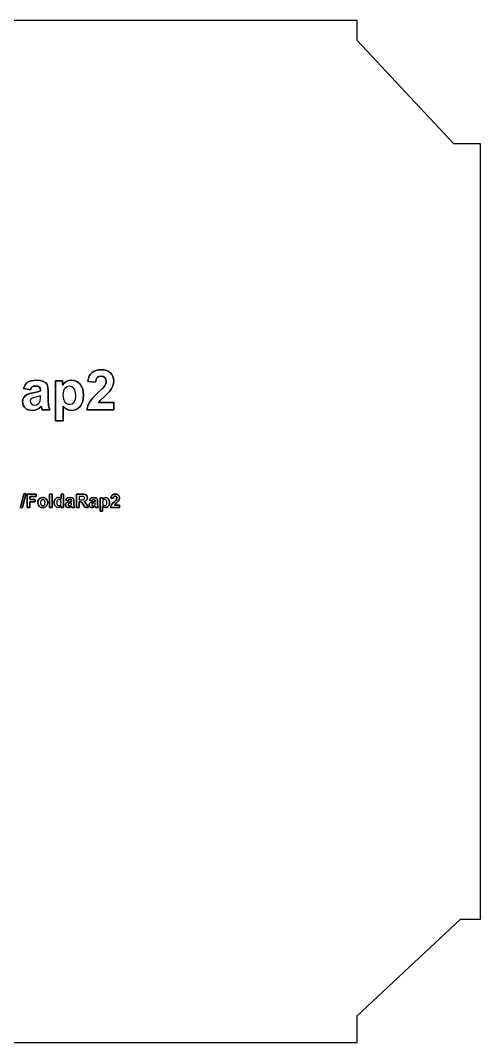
# Model space of a CAD drawing. Header units: metres. Extents: x 2427 to 2743, y 93 to 409.
# Drawn here: x 2600.8 to 2743.2, y 92.7 to 409.2 of the extents above; entities that cross this region are included whole.
import ezdxf

# ---------------------------------------------------------------- set-up
doc = ezdxf.new("R2010")
doc.units = ezdxf.units.M

msp = doc.modelspace()

# ---------------------------------------------------------------- linework, layer by layer
at = {"layer": 'Layer0'}
for p, q in [((2614.1, 294.45, 0), (2613.96, 293.3, 0)), ((2614.28, 294.91, 0), (2614.1, 294.45, 0)), ((2614.53, 295.28, 0), (2614.28, 294.91, 0)), ((2615.17, 295.78, 0), (2614.53, 295.28, 0)), ((2615.96, 295.95, 0), (2615.17, 295.78, 0)), ((2616.73, 295.78, 0), (2615.96, 295.95, 0)), ((2617.36, 295.27, 0), (2616.73, 295.78, 0)), ((2617.61, 294.88, 0), (2617.36, 295.27, 0)), ((2617.78, 294.41, 0), (2617.61, 294.88, 0)), ((2617.92, 293.18, 0), (2617.78, 294.41, 0)), ((2603.96, 291.83, 0), (2603.85, 291.37, 0)), ((2603.85, 291.37, 0), (2603.94, 290.91, 0)), ((2604.31, 292.2, 0), (2603.96, 291.83, 0)), ((2604.78, 292.4, 0), (2604.31, 292.2, 0)), ((2605.6, 292.61, 0), (2604.78, 292.4, 0)), ((2607.03, 292.97, 0), (2605.6, 292.61, 0)), ((2606.73, 290.93, 0), (2606.94, 291.35, 0)), ((2606.94, 291.35, 0), (2607.03, 292.5, 0)), ((2607.03, 292.5, 0), (2607.03, 292.97, 0)), ((2613.96, 293.3, 0), (2614.1, 291.99, 0)), ((2614.1, 291.99, 0), (2614.29, 291.49, 0)), ((2614.29, 291.49, 0), (2614.55, 291.08, 0)), ((2617.38, 291.02, 0), (2617.62, 291.4, 0)), ((2617.62, 291.4, 0), (2617.79, 291.89, 0)), ((2617.79, 291.89, 0), (2617.92, 293.18, 0)), ((2603.94, 290.91, 0), (2604.22, 290.51, 0)), ((2604.22, 290.51, 0), (2604.64, 290.24, 0)), ((2604.64, 290.24, 0), (2605.16, 290.15, 0)), ((2605.16, 290.15, 0), (2605.78, 290.25, 0)), ((2605.78, 290.25, 0), (2606.38, 290.57, 0)), ((2606.38, 290.57, 0), (2606.73, 290.93, 0)), ((2614.55, 291.08, 0), (2615.21, 290.54, 0)), ((2615.21, 290.54, 0), (2615.59, 290.4, 0)), ((2615.59, 290.4, 0), (2616.01, 290.36, 0)), ((2616.01, 290.36, 0), (2616.76, 290.52, 0)), ((2616.76, 290.52, 0), (2617.38, 291.02, 0)), ((2619.62, 261.86, 0), (2618.98, 261.86, 0)), ((2618.98, 261.86, 0), (2618.98, 260.81, 0)), ((2618.98, 260.81, 0), (2619.59, 260.81, 0)), ((2619.59, 260.81, 0), (2620.07, 260.83, 0)), ((2620.23, 261.84, 0), (2619.62, 261.86, 0)), ((2620.07, 260.83, 0), (2620.33, 260.86, 0)), ((2620.41, 261.78, 0), (2620.23, 261.84, 0)), ((2620.33, 260.86, 0), (2620.47, 260.93, 0)), ((2620.54, 261.68, 0), (2620.41, 261.78, 0)), ((2620.47, 260.93, 0), (2620.57, 261.04, 0)), ((2620.62, 261.53, 0), (2620.54, 261.68, 0)), ((2620.57, 261.04, 0), (2620.63, 261.18, 0)), ((2620.65, 261.35, 0), (2620.62, 261.53, 0)), ((2620.63, 261.18, 0), (2620.65, 261.35, 0)), ((2623.02, 259.61, 0), (2622.9, 259.49, 0)), ((2623.17, 259.68, 0), (2623.02, 259.61, 0)), ((2623.45, 259.75, 0), (2623.17, 259.68, 0)), ((2623.93, 259.87, 0), (2623.45, 259.75, 0)), ((2623.89, 259.33, 0), (2623.93, 259.71, 0)), ((2623.93, 259.71, 0), (2623.93, 259.87, 0)), ((2626.28, 260.36, 0), (2626.23, 259.98, 0)), ((2626.23, 259.98, 0), (2626.28, 259.54, 0)), ((2626.34, 260.52, 0), (2626.28, 260.36, 0)), ((2626.28, 259.54, 0), (2626.34, 259.38, 0)), ((2626.42, 260.64, 0), (2626.34, 260.52, 0)), ((2626.64, 260.81, 0), (2626.42, 260.64, 0)), ((2626.9, 260.86, 0), (2626.64, 260.81, 0)), ((2627.16, 260.81, 0), (2626.9, 260.86, 0)), ((2627.37, 260.64, 0), (2627.16, 260.81, 0)), ((2627.45, 260.51, 0), (2627.37, 260.64, 0)), ((2627.51, 260.35, 0), (2627.45, 260.51, 0)), ((2627.55, 259.94, 0), (2627.51, 260.35, 0)), ((2627.51, 259.51, 0), (2627.55, 259.94, 0)), ((2622.9, 259.49, 0), (2622.86, 259.34, 0)), ((2622.86, 259.34, 0), (2622.89, 259.18, 0)), ((2622.89, 259.18, 0), (2622.99, 259.05, 0)), ((2622.99, 259.05, 0), (2623.13, 258.96, 0)), ((2623.13, 258.96, 0), (2623.3, 258.93, 0)), ((2623.3, 258.93, 0), (2623.51, 258.96, 0)), ((2623.51, 258.96, 0), (2623.71, 259.07, 0)), ((2623.71, 259.07, 0), (2623.82, 259.19, 0)), ((2623.82, 259.19, 0), (2623.89, 259.33, 0)), ((2626.34, 259.38, 0), (2626.43, 259.24, 0)), ((2626.43, 259.24, 0), (2626.65, 259.06, 0)), ((2626.65, 259.06, 0), (2626.78, 259.01, 0)), ((2626.78, 259.01, 0), (2626.92, 259, 0)), ((2626.92, 259, 0), (2627.17, 259.05, 0)), ((2627.17, 259.05, 0), (2627.37, 259.22, 0)), ((2627.37, 259.22, 0), (2627.45, 259.35, 0)), ((2627.45, 259.35, 0), (2627.51, 259.51, 0))]:
    msp.add_line(p, q, dxfattribs=at)
for points in [[(2426.74, 370.98, 0), (2426.74, 130.98, 0), (2434.99, 130.98, 0), (2464.99, 98.98, 0), (2464.99, 92.73, 0), (2704.99, 92.73, 0), (2704.99, 100.98, 0), (2736.99, 130.98, 0), (2743.24, 130.98, 0), (2743.24, 370.98, 0), (2734.99, 370.98, 0), (2704.99, 402.98, 0), (2704.99, 409.23, 0), (2464.99, 409.23, 0), (2464.99, 400.98, 0), (2432.99, 370.98, 0), (2426.74, 370.98, 0)], [(2627.19, 296.75, 0), (2626.82, 296.02, 0), (2626.15, 295.25, 0), (2624.86, 294, 0), (2623.2, 292.34, 0), (2622.2, 291.04, 0), (2621.67, 289.9, 0), (2621.4, 288.69, 0), (2629.68, 288.69, 0), (2629.68, 290.88, 0), (2624.99, 290.88, 0), (2625.47, 291.54, 0), (2626.89, 292.9, 0), (2628.43, 294.47, 0), (2628.99, 295.28, 0), (2629.38, 296.05, 0), (2629.6, 296.82, 0), (2629.68, 297.63, 0), (2629.61, 298.33, 0), (2629.42, 298.98, 0), (2629.09, 299.56, 0), (2628.64, 300.08, 0), (2628.07, 300.51, 0), (2627.4, 300.82, 0), (2626.63, 301, 0), (2625.77, 301.06, 0), (2624.97, 301.01, 0), (2624.24, 300.85, 0), (2623.58, 300.59, 0), (2622.99, 300.21, 0), (2622.5, 299.72, 0), (2622.11, 299.09, 0), (2621.84, 298.32, 0), (2621.67, 297.41, 0), (2624.03, 297.18, 0), (2624.19, 298.07, 0), (2624.53, 298.66, 0), (2625.05, 298.99, 0), (2625.71, 299.1, 0), (2626.38, 299, 0), (2626.88, 298.68, 0), (2627.2, 298.16, 0), (2627.31, 297.46, 0), (2627.19, 296.75, 0)], [(2626.82, 296.02, 0), (2627.19, 296.75, 0), (2627.31, 297.46, 0), (2627.2, 298.16, 0), (2626.88, 298.68, 0), (2626.38, 299, 0), (2625.71, 299.1, 0), (2625.05, 298.99, 0), (2624.53, 298.66, 0), (2624.19, 298.07, 0), (2624.03, 297.18, 0), (2621.67, 297.41, 0), (2621.84, 298.32, 0), (2622.11, 299.09, 0), (2622.5, 299.72, 0), (2622.99, 300.21, 0), (2623.58, 300.59, 0), (2624.24, 300.85, 0), (2624.97, 301.01, 0), (2625.77, 301.06, 0), (2626.63, 301, 0), (2627.4, 300.82, 0), (2628.07, 300.51, 0), (2628.64, 300.08, 0), (2629.09, 299.56, 0), (2629.42, 298.98, 0), (2629.61, 298.33, 0), (2629.68, 297.63, 0), (2629.6, 296.82, 0), (2629.38, 296.05, 0), (2628.99, 295.28, 0), (2628.43, 294.47, 0), (2626.89, 292.9, 0), (2625.47, 291.54, 0), (2624.99, 290.88, 0), (2629.68, 290.88, 0), (2629.68, 288.69, 0), (2621.4, 288.69, 0), (2621.67, 289.9, 0), (2622.2, 291.04, 0), (2623.2, 292.34, 0), (2624.86, 294, 0), (2626.15, 295.25, 0), (2626.82, 296.02, 0)], [(2604.44, 295.76, 0), (2604.87, 295.95, 0), (2605.43, 296.01, 0), (2606.21, 295.94, 0), (2606.7, 295.72, 0), (2606.95, 295.33, 0), (2607.03, 294.75, 0), (2607.03, 294.51, 0), (2606.14, 294.23, 0), (2604.74, 293.93, 0), (2603.66, 293.68, 0), (2602.86, 293.38, 0), (2602.28, 293, 0), (2601.85, 292.47, 0), (2601.58, 291.84, 0), (2601.48, 291.12, 0), (2601.53, 290.58, 0), (2601.68, 290.08, 0), (2601.93, 289.63, 0), (2602.28, 289.23, 0), (2602.71, 288.91, 0), (2603.22, 288.67, 0), (2603.8, 288.53, 0), (2604.45, 288.48, 0), (2605.21, 288.56, 0), (2605.92, 288.78, 0), (2606.59, 289.15, 0), (2607.22, 289.66, 0), (2607.3, 289.38, 0), (2607.53, 288.69, 0), (2609.87, 288.69, 0), (2609.44, 289.88, 0), (2609.33, 291.62, 0), (2609.36, 294.38, 0), (2609.28, 295.68, 0), (2609.04, 296.49, 0), (2608.61, 297.02, 0), (2607.95, 297.44, 0), (2606.98, 297.72, 0), (2605.6, 297.82, 0), (2604.07, 297.66, 0), (2603.47, 297.47, 0), (2602.97, 297.2, 0), (2602.56, 296.84, 0), (2602.22, 296.41, 0), (2601.73, 295.28, 0), (2603.87, 294.89, 0), (2604.13, 295.42, 0), (2604.44, 295.76, 0)], [(2604.87, 295.95, 0), (2604.44, 295.76, 0), (2604.13, 295.42, 0), (2603.87, 294.89, 0), (2601.73, 295.28, 0), (2602.22, 296.41, 0), (2602.56, 296.84, 0), (2602.97, 297.2, 0), (2603.47, 297.47, 0), (2604.07, 297.66, 0), (2605.6, 297.82, 0), (2606.98, 297.72, 0), (2607.95, 297.44, 0), (2608.61, 297.02, 0), (2609.04, 296.49, 0), (2609.28, 295.68, 0), (2609.36, 294.38, 0), (2609.33, 291.62, 0), (2609.44, 289.88, 0), (2609.87, 288.69, 0), (2607.53, 288.69, 0), (2607.3, 289.38, 0), (2607.22, 289.66, 0), (2606.59, 289.15, 0), (2605.92, 288.78, 0), (2605.21, 288.56, 0), (2604.45, 288.48, 0), (2603.8, 288.53, 0), (2603.22, 288.67, 0), (2602.71, 288.91, 0), (2602.28, 289.23, 0), (2601.93, 289.63, 0), (2601.68, 290.08, 0), (2601.53, 290.58, 0), (2601.48, 291.12, 0), (2601.58, 291.84, 0), (2601.85, 292.47, 0), (2602.28, 293, 0), (2602.86, 293.38, 0), (2603.66, 293.68, 0), (2604.74, 293.93, 0), (2606.14, 294.23, 0), (2607.03, 294.51, 0), (2607.03, 294.75, 0), (2606.95, 295.33, 0), (2606.7, 295.72, 0), (2606.21, 295.94, 0), (2605.43, 296.01, 0), (2604.87, 295.95, 0)], [(2618.67, 297.13, 0), (2618.04, 297.51, 0), (2617.35, 297.74, 0), (2616.6, 297.82, 0), (2615.75, 297.71, 0), (2614.98, 297.4, 0), (2614.33, 296.91, 0), (2613.82, 296.3, 0), (2613.82, 297.62, 0), (2611.62, 297.62, 0), (2611.62, 285.29, 0), (2613.98, 285.29, 0), (2613.98, 289.79, 0), (2614.63, 289.18, 0), (2615.25, 288.78, 0), (2615.88, 288.56, 0), (2616.59, 288.48, 0), (2617.34, 288.56, 0), (2618.03, 288.79, 0), (2618.66, 289.18, 0), (2619.24, 289.72, 0), (2619.71, 290.41, 0), (2620.06, 291.21, 0), (2620.26, 292.15, 0), (2620.33, 293.2, 0), (2620.26, 294.23, 0), (2620.06, 295.14, 0), (2619.72, 295.93, 0), (2619.24, 296.6, 0), (2618.67, 297.13, 0)], [(2618.04, 297.51, 0), (2618.67, 297.13, 0), (2619.24, 296.6, 0), (2619.72, 295.93, 0), (2620.06, 295.14, 0), (2620.26, 294.23, 0), (2620.33, 293.2, 0), (2620.26, 292.15, 0), (2620.06, 291.21, 0), (2619.71, 290.41, 0), (2619.24, 289.72, 0), (2618.66, 289.18, 0), (2618.03, 288.79, 0), (2617.34, 288.56, 0), (2616.59, 288.48, 0), (2615.88, 288.56, 0), (2615.25, 288.78, 0), (2614.63, 289.18, 0), (2613.98, 289.79, 0), (2613.98, 285.29, 0), (2611.62, 285.29, 0), (2611.62, 297.62, 0), (2613.82, 297.62, 0), (2613.82, 296.3, 0), (2614.33, 296.91, 0), (2614.98, 297.4, 0), (2615.75, 297.71, 0), (2616.6, 297.82, 0), (2617.35, 297.74, 0), (2618.04, 297.51, 0)], [(2600.82, 258.37, 0), (2601.4, 258.37, 0), (2602.42, 262.62, 0), (2601.83, 262.62, 0), (2600.82, 258.37, 0)], [(2601.4, 258.37, 0), (2600.82, 258.37, 0), (2601.83, 262.62, 0), (2602.42, 262.62, 0), (2601.4, 258.37, 0)], [(2602.84, 258.44, 0), (2603.67, 258.44, 0), (2603.67, 260.19, 0), (2605.39, 260.19, 0), (2605.39, 260.88, 0), (2603.67, 260.88, 0), (2603.67, 261.86, 0), (2605.66, 261.86, 0), (2605.66, 262.55, 0), (2602.84, 262.55, 0), (2602.84, 258.44, 0)], [(2603.67, 258.44, 0), (2602.84, 258.44, 0), (2602.84, 262.55, 0), (2605.66, 262.55, 0), (2605.66, 261.86, 0), (2603.67, 261.86, 0), (2603.67, 260.88, 0), (2605.39, 260.88, 0), (2605.39, 260.19, 0), (2603.67, 260.19, 0), (2603.67, 258.44, 0)], [(2606.15, 259.97, 0), (2606.2, 259.5, 0), (2606.35, 259.1, 0), (2606.59, 258.79, 0), (2606.91, 258.56, 0), (2607.29, 258.42, 0), (2607.69, 258.37, 0), (2608.01, 258.4, 0), (2608.3, 258.49, 0), (2608.56, 258.62, 0), (2608.79, 258.82, 0), (2608.98, 259.06, 0), (2609.12, 259.32, 0), (2609.2, 259.62, 0), (2609.23, 259.94, 0), (2609.2, 260.26, 0), (2609.12, 260.55, 0), (2608.98, 260.81, 0), (2608.8, 261.05, 0), (2608.56, 261.24, 0), (2608.3, 261.38, 0), (2608.01, 261.46, 0), (2607.69, 261.49, 0), (2607.27, 261.44, 0), (2606.9, 261.29, 0), (2606.58, 261.06, 0), (2606.35, 260.73, 0), (2606.2, 260.36, 0), (2606.15, 259.97, 0)], [(2606.2, 259.5, 0), (2606.15, 259.97, 0), (2606.2, 260.36, 0), (2606.35, 260.73, 0), (2606.58, 261.06, 0), (2606.9, 261.29, 0), (2607.27, 261.44, 0), (2607.69, 261.49, 0), (2608.01, 261.46, 0), (2608.3, 261.38, 0), (2608.56, 261.24, 0), (2608.8, 261.05, 0), (2608.98, 260.81, 0), (2609.12, 260.55, 0), (2609.2, 260.26, 0), (2609.23, 259.94, 0), (2609.2, 259.62, 0), (2609.12, 259.32, 0), (2608.98, 259.06, 0), (2608.79, 258.82, 0), (2608.56, 258.62, 0), (2608.3, 258.49, 0), (2608.01, 258.4, 0), (2607.69, 258.37, 0), (2607.29, 258.42, 0), (2606.91, 258.56, 0), (2606.59, 258.79, 0), (2606.35, 259.1, 0), (2606.2, 259.5, 0)], [(2607.01, 260.32, 0), (2606.96, 259.93, 0), (2607.01, 259.54, 0), (2607.08, 259.38, 0), (2607.17, 259.25, 0), (2607.41, 259.08, 0), (2607.69, 259.02, 0), (2607.84, 259.03, 0), (2607.97, 259.08, 0), (2608.21, 259.25, 0), (2608.3, 259.38, 0), (2608.36, 259.54, 0), (2608.42, 259.94, 0), (2608.36, 260.32, 0), (2608.3, 260.48, 0), (2608.21, 260.61, 0), (2607.97, 260.78, 0), (2607.84, 260.83, 0), (2607.69, 260.84, 0), (2607.41, 260.78, 0), (2607.17, 260.61, 0), (2607.08, 260.48, 0), (2607.01, 260.32, 0)], [(2609.84, 258.44, 0), (2610.63, 258.44, 0), (2610.63, 262.55, 0), (2609.84, 262.55, 0), (2609.84, 258.44, 0)], [(2610.63, 258.44, 0), (2609.84, 258.44, 0), (2609.84, 262.55, 0), (2610.63, 262.55, 0), (2610.63, 258.44, 0)], [(2614.17, 258.44, 0), (2614.17, 262.55, 0), (2613.38, 262.55, 0), (2613.38, 261.07, 0), (2613.19, 261.25, 0), (2612.98, 261.38, 0), (2612.76, 261.46, 0), (2612.52, 261.49, 0), (2612.26, 261.46, 0), (2612.02, 261.39, 0), (2611.81, 261.26, 0), (2611.62, 261.09, 0), (2611.46, 260.87, 0), (2611.35, 260.61, 0), (2611.28, 260.3, 0), (2611.26, 259.94, 0), (2611.28, 259.59, 0), (2611.35, 259.28, 0), (2611.47, 259.02, 0), (2611.63, 258.79, 0), (2611.82, 258.61, 0), (2612.03, 258.48, 0), (2612.26, 258.4, 0), (2612.51, 258.37, 0), (2612.76, 258.41, 0), (2613.01, 258.5, 0), (2613.24, 258.66, 0), (2613.44, 258.88, 0), (2613.44, 258.44, 0), (2614.17, 258.44, 0)], [(2614.17, 262.55, 0), (2614.17, 258.44, 0), (2613.44, 258.44, 0), (2613.44, 258.88, 0), (2613.24, 258.66, 0), (2613.01, 258.5, 0), (2612.76, 258.41, 0), (2612.51, 258.37, 0), (2612.26, 258.4, 0), (2612.03, 258.48, 0), (2611.82, 258.61, 0), (2611.63, 258.79, 0), (2611.47, 259.02, 0), (2611.35, 259.28, 0), (2611.28, 259.59, 0), (2611.26, 259.94, 0), (2611.28, 260.3, 0), (2611.35, 260.61, 0), (2611.46, 260.87, 0), (2611.62, 261.09, 0), (2611.81, 261.26, 0), (2612.02, 261.39, 0), (2612.26, 261.46, 0), (2612.52, 261.49, 0), (2612.76, 261.46, 0), (2612.98, 261.38, 0), (2613.19, 261.25, 0), (2613.38, 261.07, 0), (2613.38, 262.55, 0), (2614.17, 262.55, 0)], [(2612.11, 260.38, 0), (2612.07, 259.99, 0), (2612.1, 259.58, 0), (2612.2, 259.31, 0), (2612.3, 259.17, 0), (2612.43, 259.07, 0), (2612.57, 259.02, 0), (2612.73, 259, 0), (2612.98, 259.05, 0), (2613.19, 259.23, 0), (2613.28, 259.36, 0), (2613.34, 259.52, 0), (2613.38, 259.92, 0), (2613.34, 260.36, 0), (2613.28, 260.53, 0), (2613.2, 260.66, 0), (2612.99, 260.83, 0), (2612.72, 260.88, 0), (2612.47, 260.83, 0), (2612.26, 260.66, 0), (2612.17, 260.54, 0), (2612.11, 260.38, 0)], [(2615.53, 260.51, 0), (2615.62, 260.69, 0), (2615.72, 260.8, 0), (2615.86, 260.86, 0), (2616.05, 260.88, 0), (2616.31, 260.86, 0), (2616.48, 260.79, 0), (2616.56, 260.66, 0), (2616.59, 260.46, 0), (2616.59, 260.38, 0), (2616.29, 260.29, 0), (2615.82, 260.19, 0), (2615.46, 260.11, 0), (2615.2, 260.01, 0), (2615, 259.88, 0), (2614.86, 259.7, 0), (2614.77, 259.49, 0), (2614.74, 259.25, 0), (2614.75, 259.07, 0), (2614.8, 258.91, 0), (2614.89, 258.76, 0), (2615, 258.62, 0), (2615.15, 258.51, 0), (2615.32, 258.44, 0), (2615.51, 258.39, 0), (2615.73, 258.37, 0), (2615.98, 258.4, 0), (2616.22, 258.47, 0), (2616.44, 258.6, 0), (2616.65, 258.77, 0), (2616.68, 258.67, 0), (2616.75, 258.44, 0), (2617.53, 258.44, 0), (2617.39, 258.84, 0), (2617.35, 259.42, 0), (2617.36, 260.34, 0), (2617.33, 260.77, 0), (2617.26, 261.04, 0), (2617.11, 261.22, 0), (2616.89, 261.36, 0), (2616.57, 261.45, 0), (2616.11, 261.49, 0), (2615.6, 261.43, 0), (2615.4, 261.37, 0), (2615.23, 261.28, 0), (2615.1, 261.16, 0), (2614.98, 261.01, 0), (2614.82, 260.64, 0), (2615.53, 260.51, 0)], [(2615.62, 260.69, 0), (2615.53, 260.51, 0), (2614.82, 260.64, 0), (2614.98, 261.01, 0), (2615.1, 261.16, 0), (2615.23, 261.28, 0), (2615.4, 261.37, 0), (2615.6, 261.43, 0), (2616.11, 261.49, 0), (2616.57, 261.45, 0), (2616.89, 261.36, 0), (2617.11, 261.22, 0), (2617.26, 261.04, 0), (2617.33, 260.77, 0), (2617.36, 260.34, 0), (2617.35, 259.42, 0), (2617.39, 258.84, 0), (2617.53, 258.44, 0), (2616.75, 258.44, 0), (2616.68, 258.67, 0), (2616.65, 258.77, 0), (2616.44, 258.6, 0), (2616.22, 258.47, 0), (2615.98, 258.4, 0), (2615.73, 258.37, 0), (2615.51, 258.39, 0), (2615.32, 258.44, 0), (2615.15, 258.51, 0), (2615, 258.62, 0), (2614.89, 258.76, 0), (2614.8, 258.91, 0), (2614.75, 259.07, 0), (2614.74, 259.25, 0), (2614.77, 259.49, 0), (2614.86, 259.7, 0), (2615, 259.88, 0), (2615.2, 260.01, 0), (2615.46, 260.11, 0), (2615.82, 260.19, 0), (2616.29, 260.29, 0), (2616.59, 260.38, 0), (2616.59, 260.46, 0), (2616.56, 260.66, 0), (2616.48, 260.79, 0), (2616.31, 260.86, 0), (2616.05, 260.88, 0), (2615.86, 260.86, 0), (2615.72, 260.8, 0), (2615.62, 260.69, 0)], [(2616.37, 259.07, 0), (2616.49, 259.19, 0), (2616.56, 259.33, 0), (2616.59, 259.71, 0), (2616.59, 259.87, 0), (2616.11, 259.75, 0), (2615.84, 259.68, 0), (2615.68, 259.61, 0), (2615.56, 259.49, 0), (2615.52, 259.34, 0), (2615.56, 259.18, 0), (2615.65, 259.05, 0), (2615.79, 258.96, 0), (2615.96, 258.93, 0), (2616.17, 258.96, 0), (2616.37, 259.07, 0)], [(2618.15, 262.55, 0), (2618.15, 258.44, 0), (2618.98, 258.44, 0), (2618.98, 260.16, 0), (2619.14, 260.16, 0), (2619.39, 260.15, 0), (2619.56, 260.11, 0), (2619.69, 260.04, 0), (2619.81, 259.94, 0), (2620.25, 259.34, 0), (2620.85, 258.44, 0), (2621.84, 258.44, 0), (2621.34, 259.24, 0), (2621.07, 259.65, 0), (2620.87, 259.91, 0), (2620.67, 260.09, 0), (2620.42, 260.26, 0), (2620.68, 260.31, 0), (2620.9, 260.39, 0), (2621.08, 260.5, 0), (2621.23, 260.63, 0), (2621.35, 260.8, 0), (2621.44, 260.98, 0), (2621.49, 261.18, 0), (2621.51, 261.4, 0), (2621.46, 261.74, 0), (2621.33, 262.05, 0), (2621.12, 262.29, 0), (2620.85, 262.44, 0), (2620.46, 262.52, 0), (2619.89, 262.55, 0), (2618.15, 262.55, 0)], [(2618.15, 258.44, 0), (2618.15, 262.55, 0), (2619.89, 262.55, 0), (2620.46, 262.52, 0), (2620.85, 262.44, 0), (2621.12, 262.29, 0), (2621.33, 262.05, 0), (2621.46, 261.74, 0), (2621.51, 261.4, 0), (2621.49, 261.18, 0), (2621.44, 260.98, 0), (2621.35, 260.8, 0), (2621.23, 260.63, 0), (2621.08, 260.5, 0), (2620.9, 260.39, 0), (2620.68, 260.31, 0), (2620.42, 260.26, 0), (2620.67, 260.09, 0), (2620.87, 259.91, 0), (2621.07, 259.65, 0), (2621.34, 259.24, 0), (2621.84, 258.44, 0), (2620.85, 258.44, 0), (2620.25, 259.34, 0), (2619.81, 259.94, 0), (2619.69, 260.04, 0), (2619.56, 260.11, 0), (2619.39, 260.15, 0), (2619.14, 260.16, 0), (2618.98, 260.16, 0), (2618.98, 258.44, 0), (2618.15, 258.44, 0)], [(2622.16, 260.64, 0), (2622.87, 260.51, 0), (2622.96, 260.69, 0), (2623.06, 260.8, 0), (2623.2, 260.86, 0), (2623.39, 260.88, 0), (2623.65, 260.86, 0), (2623.81, 260.79, 0), (2623.9, 260.66, 0), (2623.93, 260.46, 0), (2623.93, 260.38, 0), (2623.63, 260.29, 0), (2623.16, 260.19, 0), (2622.8, 260.11, 0), (2622.53, 260.01, 0), (2622.34, 259.88, 0), (2622.2, 259.7, 0), (2622.11, 259.49, 0), (2622.08, 259.25, 0), (2622.09, 259.07, 0), (2622.14, 258.91, 0), (2622.22, 258.76, 0), (2622.34, 258.62, 0), (2622.48, 258.51, 0), (2622.65, 258.44, 0), (2622.85, 258.39, 0), (2623.06, 258.37, 0), (2623.32, 258.4, 0), (2623.56, 258.47, 0), (2623.78, 258.6, 0), (2623.99, 258.77, 0), (2624.01, 258.67, 0), (2624.09, 258.44, 0), (2624.87, 258.44, 0), (2624.73, 258.84, 0), (2624.69, 259.42, 0), (2624.7, 260.34, 0), (2624.67, 260.77, 0), (2624.59, 261.04, 0), (2624.45, 261.22, 0), (2624.23, 261.36, 0), (2623.91, 261.45, 0), (2623.45, 261.49, 0), (2622.94, 261.43, 0), (2622.74, 261.37, 0), (2622.57, 261.28, 0), (2622.44, 261.16, 0), (2622.32, 261.01, 0), (2622.16, 260.64, 0)], [(2622.87, 260.51, 0), (2622.16, 260.64, 0), (2622.32, 261.01, 0), (2622.44, 261.16, 0), (2622.57, 261.28, 0), (2622.74, 261.37, 0), (2622.94, 261.43, 0), (2623.45, 261.49, 0), (2623.91, 261.45, 0), (2624.23, 261.36, 0), (2624.45, 261.22, 0), (2624.59, 261.04, 0), (2624.67, 260.77, 0), (2624.7, 260.34, 0), (2624.69, 259.42, 0), (2624.73, 258.84, 0), (2624.87, 258.44, 0), (2624.09, 258.44, 0), (2624.01, 258.67, 0), (2623.99, 258.77, 0), (2623.78, 258.6, 0), (2623.56, 258.47, 0), (2623.32, 258.4, 0), (2623.06, 258.37, 0), (2622.85, 258.39, 0), (2622.65, 258.44, 0), (2622.48, 258.51, 0), (2622.34, 258.62, 0), (2622.22, 258.76, 0), (2622.14, 258.91, 0), (2622.09, 259.07, 0), (2622.08, 259.25, 0), (2622.11, 259.49, 0), (2622.2, 259.7, 0), (2622.34, 259.88, 0), (2622.53, 260.01, 0), (2622.8, 260.11, 0), (2623.16, 260.19, 0), (2623.63, 260.29, 0), (2623.93, 260.38, 0), (2623.93, 260.46, 0), (2623.9, 260.66, 0), (2623.81, 260.79, 0), (2623.65, 260.86, 0), (2623.39, 260.88, 0), (2623.2, 260.86, 0), (2623.06, 260.8, 0), (2622.96, 260.69, 0), (2622.87, 260.51, 0)], [(2626.19, 261.42, 0), (2625.45, 261.42, 0), (2625.45, 257.31, 0), (2626.24, 257.31, 0), (2626.24, 258.81, 0), (2626.46, 258.61, 0), (2626.66, 258.47, 0), (2626.87, 258.4, 0), (2627.11, 258.37, 0), (2627.36, 258.4, 0), (2627.59, 258.48, 0), (2627.8, 258.61, 0), (2627.99, 258.79, 0), (2628.15, 259.02, 0), (2628.27, 259.28, 0), (2628.33, 259.59, 0), (2628.36, 259.95, 0), (2628.33, 260.29, 0), (2628.27, 260.59, 0), (2628.15, 260.86, 0), (2627.99, 261.08, 0), (2627.8, 261.26, 0), (2627.59, 261.38, 0), (2627.36, 261.46, 0), (2627.11, 261.49, 0), (2626.83, 261.45, 0), (2626.57, 261.35, 0), (2626.36, 261.18, 0), (2626.19, 260.98, 0), (2626.19, 261.42, 0)], [(2625.45, 261.42, 0), (2626.19, 261.42, 0), (2626.19, 260.98, 0), (2626.36, 261.18, 0), (2626.57, 261.35, 0), (2626.83, 261.45, 0), (2627.11, 261.49, 0), (2627.36, 261.46, 0), (2627.59, 261.38, 0), (2627.8, 261.26, 0), (2627.99, 261.08, 0), (2628.15, 260.86, 0), (2628.27, 260.59, 0), (2628.33, 260.29, 0), (2628.36, 259.95, 0), (2628.33, 259.59, 0), (2628.27, 259.28, 0), (2628.15, 259.02, 0), (2627.99, 258.79, 0), (2627.8, 258.61, 0), (2627.59, 258.48, 0), (2627.36, 258.4, 0), (2627.11, 258.37, 0), (2626.87, 258.4, 0), (2626.66, 258.47, 0), (2626.46, 258.61, 0), (2626.24, 258.81, 0), (2626.24, 257.31, 0), (2625.45, 257.31, 0), (2625.45, 261.42, 0)], [(2631.47, 258.44, 0), (2631.47, 259.17, 0), (2629.91, 259.17, 0), (2630.07, 259.39, 0), (2630.54, 259.85, 0), (2631.06, 260.37, 0), (2631.25, 260.64, 0), (2631.37, 260.9, 0), (2631.45, 261.15, 0), (2631.47, 261.42, 0), (2631.45, 261.66, 0), (2631.39, 261.87, 0), (2631.28, 262.07, 0), (2631.13, 262.24, 0), (2630.94, 262.38, 0), (2630.71, 262.49, 0), (2630.46, 262.55, 0), (2630.17, 262.57, 0), (2629.9, 262.55, 0), (2629.66, 262.5, 0), (2629.44, 262.41, 0), (2629.25, 262.28, 0), (2629.08, 262.12, 0), (2628.95, 261.91, 0), (2628.86, 261.65, 0), (2628.8, 261.35, 0), (2629.59, 261.27, 0), (2629.64, 261.57, 0), (2629.76, 261.77, 0), (2629.93, 261.88, 0), (2630.15, 261.91, 0), (2630.37, 261.88, 0), (2630.54, 261.77, 0), (2630.65, 261.6, 0), (2630.68, 261.37, 0), (2630.64, 261.13, 0), (2630.52, 260.89, 0), (2630.3, 260.63, 0), (2629.87, 260.21, 0), (2629.32, 259.66, 0), (2628.98, 259.23, 0), (2628.8, 258.85, 0), (2628.71, 258.44, 0), (2631.47, 258.44, 0)], [(2631.47, 259.17, 0), (2631.47, 258.44, 0), (2628.71, 258.44, 0), (2628.8, 258.85, 0), (2628.98, 259.23, 0), (2629.32, 259.66, 0), (2629.87, 260.21, 0), (2630.3, 260.63, 0), (2630.52, 260.89, 0), (2630.64, 261.13, 0), (2630.68, 261.37, 0), (2630.65, 261.6, 0), (2630.54, 261.77, 0), (2630.37, 261.88, 0), (2630.15, 261.91, 0), (2629.93, 261.88, 0), (2629.76, 261.77, 0), (2629.64, 261.57, 0), (2629.59, 261.27, 0), (2628.8, 261.35, 0), (2628.86, 261.65, 0), (2628.95, 261.91, 0), (2629.08, 262.12, 0), (2629.25, 262.28, 0), (2629.44, 262.41, 0), (2629.66, 262.5, 0), (2629.9, 262.55, 0), (2630.17, 262.57, 0), (2630.46, 262.55, 0), (2630.71, 262.49, 0), (2630.94, 262.38, 0), (2631.13, 262.24, 0), (2631.28, 262.07, 0), (2631.39, 261.87, 0), (2631.45, 261.66, 0), (2631.47, 261.42, 0), (2631.45, 261.15, 0), (2631.37, 260.9, 0), (2631.25, 260.64, 0), (2631.06, 260.37, 0), (2630.54, 259.85, 0), (2630.07, 259.39, 0), (2629.91, 259.17, 0), (2631.47, 259.17, 0)]]:
    msp.add_polyline3d(points, dxfattribs=at)

doc.saveas('drawing.dxf')
